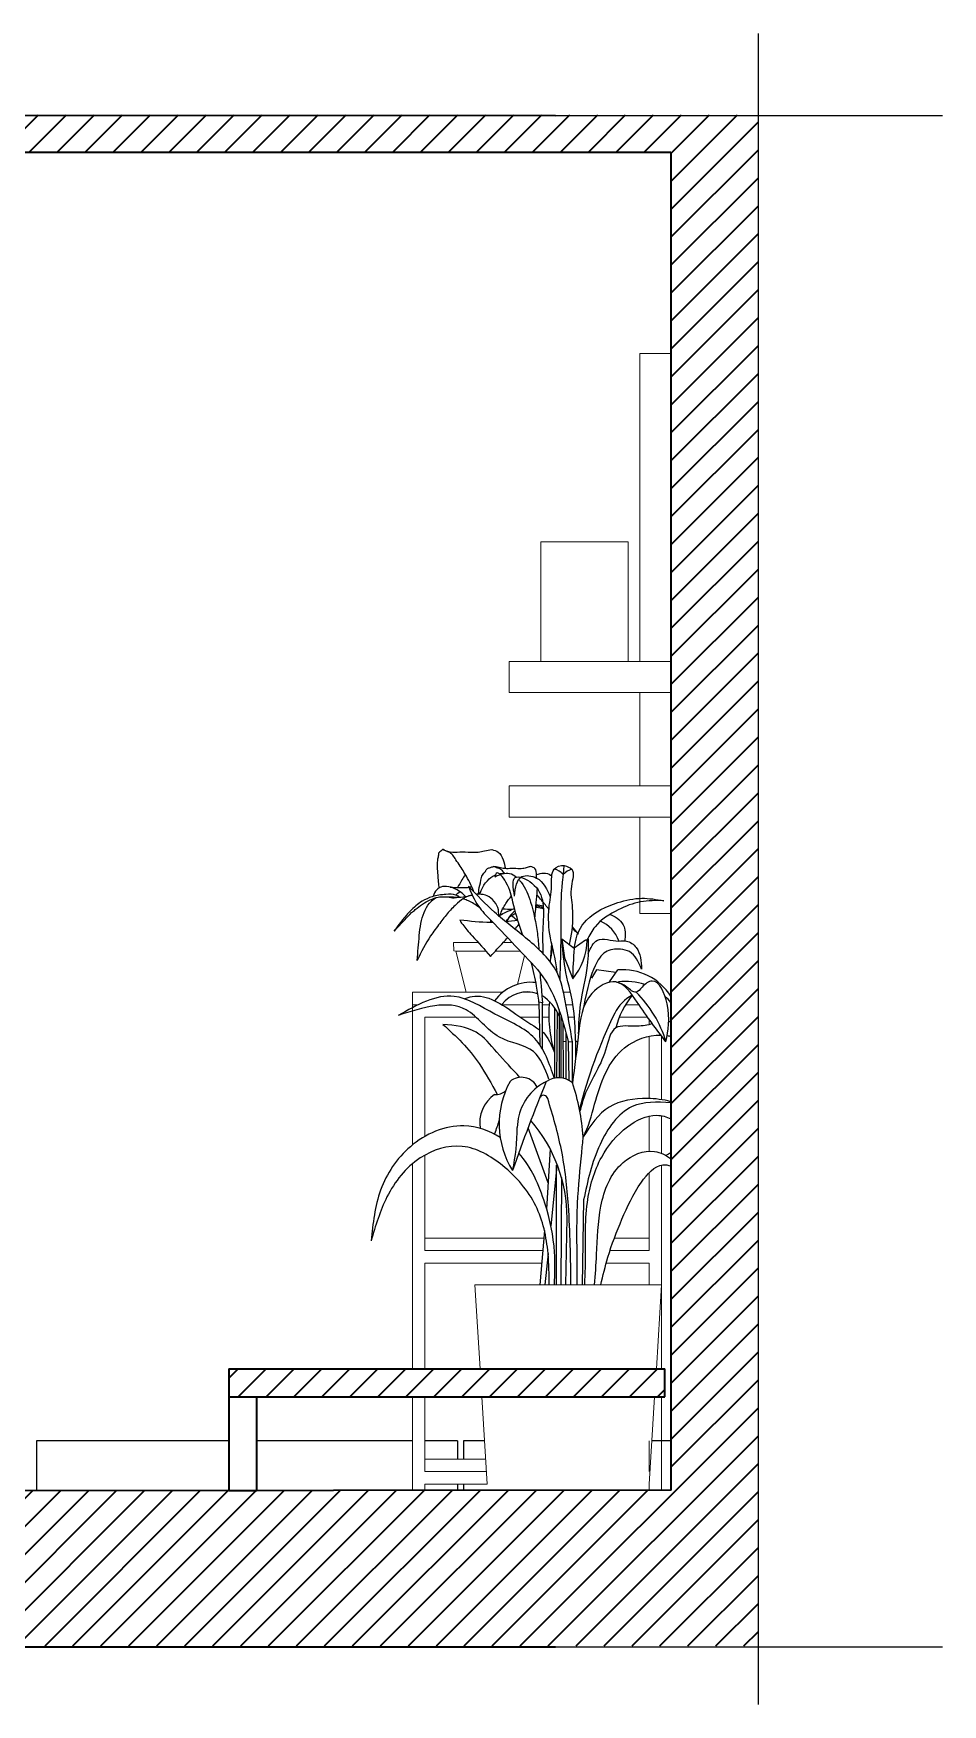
# Model space of a CAD drawing. Header units: millimetres. Extents: x 743 to 1845, y 1149 to 2111.
# Drawn here: x 965.7 to 1111.8, y 1842.7 to 2111.1 of the extents above; entities that cross this region are included whole.
import ezdxf

# ---------------------------------------------------------------- set-up
doc = ezdxf.new("R2010")
doc.units = ezdxf.units.MM
for name, color, linetype, lineweight in [('arredo', 8, 'Continuous', 18), ('MURI', 7, 'Continuous', 35), ('scale', 180, 'Continuous', 35)]:
    doc.layers.add(name, color=color, linetype=linetype, lineweight=lineweight)
for name, color, linetype in [('linee tratteggio', 6, 'Continuous'), ('pavimento', 51, 'Continuous'), ('PIANTE', 94, 'Continuous')]:
    doc.layers.add(name, color=color, linetype=linetype)

msp = doc.modelspace()

# ---------------------------------------------------------------- hatches: boundary and pattern name
at = {"layer": 'MURI'}
h = msp.add_hatch(dxfattribs=at)
h.set_pattern_fill('ANSI31', color=256)
h.paths.add_polyline_path([(1082.12, 2098.07), (1068.12, 2098.07), (768.12, 2098.07), (768.12, 1852.14), (1082.12, 1852.14)])
h.paths.add_polyline_path([(782.12, 2092.08), (968.34, 2092.08), (1068.12, 2092.08), (1068.12, 1877.14), (948.42, 1877.06), (782.12, 1877.12)], flags=16)
h.paths.add_polyline_path([(824.02, 2019.07), (885.02, 2019.07), (885.02, 1952.07), (920.02, 1952.07), (920.02, 1885.06), (938.5, 1885.06), (938.5, 2076.97), (956.67, 2076.97), (956.67, 1962.02), (938.5, 1962.02), (938.5, 1885.06), (920.02, 1885.06), (920.02, 1881.75), (916.85, 1881.75), (916.85, 1881.11), (916.55, 1881.11), (916.55, 1881.75), (888.35, 1881.75), (888.35, 1881.11), (888.05, 1881.11), (888.05, 1881.75), (885.02, 1881.75), (885.02, 1884.75), (885.02, 1945.07), (870.09, 1945.07), (867.8, 1936.16, 0.092092), (867.28, 1930.14), (879.9, 1930.14), (879.9, 1880.56), (867.07, 1880.56, -0.206257), (867.7, 1879.11, -1), (863.7, 1879.11, -0.206257), (864.32, 1880.56), (855.11, 1880.56), (855.11, 1885.06), (850.45, 1885.06), (850.45, 1884.53), (848.98, 1884.53), (848.98, 1881.75), (848.51, 1881.75), (848.51, 1881.11), (848.21, 1881.11), (848.21, 1881.75), (847.72, 1881.75), (847.72, 1884.53), (846.45, 1884.53), (846.45, 1888.07, 0.11959), (833.73, 1885.52, 0.29308), (832.13, 1881.75), (831.54, 1881.75), (831.54, 1881.1, -0.385447), (833.34, 1879.11, -1), (829.34, 1879.11, -0.399359), (831.24, 1881.11), (831.24, 1881.75), (830.65, 1881.75, -0.178788), (831.22, 1885.06), (824.02, 1885.06), (824.02, 1948.07)], flags=0)
edge = h.paths.add_edge_path(flags=0)
edge.add_ellipse((851.12, 1887.28), major_axis=(0, 0.408), ratio=0.372094, start_angle=310.5764, end_angle=409.2284, ccw=False)
edge.add_ellipse((851.12, 1887.28), major_axis=(0, 0.408), ratio=0.372094, start_angle=489.6077, end_angle=590.5876, ccw=False)
edge.add_line((850.92, 1886.63), (851.32, 1886.63))
edge.add_ellipse((851.12, 1887.28), major_axis=(0, 0.408), ratio=0.372094, start_angle=489.6077, end_angle=590.5876, ccw=False)
edge = h.paths.add_edge_path(flags=0)
edge.add_line((833.02, 1948.07), (833.02, 2016.07))
edge.add_line((833.02, 2016.07), (882.02, 2016.07))
edge.add_line((882.02, 2016.07), (882.02, 1984.07))
edge.add_line((882.02, 1984.07), (833.02, 1984.07))
edge.add_line((833.02, 1984.07), (833.02, 1950.07))
edge.add_line((833.02, 1950.07), (833.02, 1948.07))
edge.add_line((833.02, 1948.07), (834.58, 1948.07))
edge.add_line((834.58, 1948.07), (834.58, 1973.1))
edge.add_line((834.58, 1973.1), (840.35, 1973.1))
edge.add_line((840.35, 1973.1), (840.35, 1948.07))
edge.add_line((840.35, 1948.07), (840.96, 1948.07))
edge.add_line((840.96, 1948.07), (840.96, 1973.06))
edge.add_line((840.96, 1973.06), (843.39, 1973.06))
edge.add_line((843.39, 1973.06), (844.46, 1973.06))
edge.add_line((844.46, 1973.06), (844.46, 1948.07))
edge.add_line((844.46, 1948.07), (844.97, 1948.07))
edge.add_line((844.97, 1948.07), (844.97, 1969.01))
edge.add_line((844.97, 1969.01), (847.81, 1969.01))
edge.add_line((847.81, 1969.01), (847.81, 1948.07))
edge.add_line((847.81, 1948.07), (848.77, 1948.07))
edge.add_line((848.77, 1948.07), (848.77, 1973.08))
edge.add_line((848.77, 1973.08), (853.81, 1973.08))
edge.add_line((853.81, 1973.08), (853.81, 1948.07))
edge.add_line((853.81, 1948.07), (857.53, 1948.07))
edge.add_line((857.53, 1948.07), (857.53, 1951.24))
edge.add_line((857.53, 1951.24), (861.24, 1951.24))
edge.add_line((861.24, 1951.24), (861.24, 1952.63))
edge.add_line((861.24, 1952.63), (860.49, 1952.63))
edge.add_line((860.49, 1952.63), (860.49, 1954.03))
edge.add_line((860.49, 1954.03), (859.75, 1954.03))
edge.add_line((859.75, 1954.03), (859.75, 1955.42))
edge.add_line((859.75, 1955.42), (861.7, 1955.42))
edge.add_line((861.7, 1955.42), (861.7, 1956.82))
edge.add_line((861.7, 1956.82), (867.69, 1956.82))
edge.add_line((867.69, 1956.82), (866.26, 1951.7))
edge.add_line((866.26, 1951.7), (866.26, 1951.24))
edge.add_line((866.26, 1951.24), (866.13, 1951.24))
edge.add_line((866.13, 1951.24), (862.74, 1939.19))
edge.add_arc((879.22, 1934.76), 17.06, 164.9387, 221.6202)
edge.add_spline(control_points=[(866.47, 1923.42), (867.66, 1923.42), (869.49, 1923.09), (870.18, 1922.21)], knot_values=[0.131705, 0.131705, 0.131705, 0.131705, 35.734275, 35.734275, 35.734275, 35.734275], degree=3, periodic=0)
edge.add_line((870.18, 1922.21), (870.32, 1922.21))
edge.add_spline(control_points=[(870.18, 1922.21), (870.35, 1921.98), (870.45, 1921.72), (870.45, 1921.42)], knot_values=[35.734275, 35.734275, 35.734275, 35.734275, 44.72136, 44.72136, 44.72136, 44.72136], degree=3, periodic=0)
edge.add_line((870.45, 1921.42), (870.45, 1917.92))
edge.add_line((870.45, 1917.92), (855.11, 1917.92))
edge.add_line((855.11, 1917.92), (855.11, 1899.15))
edge.add_line((855.11, 1899.15), (867.51, 1899.15))
edge.add_line((867.51, 1899.15), (867.51, 1896.14))
edge.add_ellipse((867.51, 1894.13), major_axis=(0, 2.01), ratio=0.507678, start_angle=180, end_angle=360, ccw=False)
edge.add_line((867.51, 1892.12), (867.51, 1889.52))
edge.add_ellipse((867.51, 1888.44), major_axis=(0, 1.08), ratio=0.507678, start_angle=180, end_angle=360, ccw=False)
edge.add_line((867.51, 1887.36), (867.51, 1884.69))
edge.add_ellipse((867.51, 1883.16), major_axis=(-3.01, 0), ratio=0.507678, start_angle=450, end_angle=630, ccw=False)
edge.add_ellipse((867.51, 1883.16), major_axis=(-3.01, 0), ratio=0.507678, start_angle=427.4683, end_angle=450, ccw=False)
edge.add_line((866.36, 1881.75), (864.78, 1881.75))
edge.add_arc((861.04, 1882.38), 3.8, 350.4154, 361.1804)
edge.add_ellipse((867.51, 1883.16), major_axis=(-3.01, 0), ratio=0.507678, start_angle=342.9096, end_angle=387.375, ccw=False)
edge.add_arc((861.04, 1882.38), 3.8, 18.9235, 55.7547)
edge.add_arc((851.56, 1860.59), 27.51, 65.0239, 84.4402)
edge.add_line((854.22, 1887.96), (854.22, 1886.63))
edge.add_line((854.22, 1886.63), (852.32, 1886.63))
edge.add_line((852.32, 1886.63), (852.32, 1888.08))
edge.add_arc((851.56, 1860.59), 27.51, 65.0239, 88.4047, ccw=False)
edge.add_arc((861.04, 1882.38), 3.8, -9.5846, 55.7547, ccw=False)
edge.add_line((864.78, 1881.75), (865.21, 1881.75))
edge.add_line((865.21, 1881.75), (865.74, 1881.75))
edge.add_line((865.74, 1881.75), (866.35, 1881.75))
edge.add_arc((861.31, 1882.45), 5.09, 352.1065, 423.2188)
edge.add_arc((850.58, 1855.15), 34.4, 67.7484, 90.2127)
edge.add_line((850.45, 1889.55), (850.45, 1908.53))
edge.add_line((850.45, 1908.53), (847.45, 1908.53))
edge.add_line((847.45, 1908.53), (847.45, 1915.26))
edge.add_arc((848.74, 1919.52), 4.45, 200.9929, 253.1305, ccw=False)
edge.add_line((844.59, 1917.92), (826.45, 1917.92))
edge.add_line((826.45, 1917.92), (826.45, 1921.42))
edge.add_spline(control_points=[(826.45, 1921.42), (826.45, 1922.91), (828.96, 1923.42), (830.45, 1923.42)], knot_values=[0, 0, 0, 0, 44.72136, 44.72136, 44.72136, 44.72136], degree=3, periodic=0)
edge.add_line((830.45, 1923.42), (855.11, 1923.42))
edge.add_line((855.11, 1923.42), (855.11, 1930.14))
edge.add_line((855.11, 1930.14), (862.8, 1930.14))
edge.add_arc((879.22, 1934.76), 17.06, 164.9387, 195.702, ccw=False)
edge.add_line((862.74, 1939.19), (865.24, 1948.07))
edge.add_line((865.24, 1948.07), (857.53, 1948.07))
edge.add_line((857.53, 1948.07), (833.02, 1948.07))
h.paths.add_polyline_path([(836.74, 1971.16), (837.82, 1971.16), (837.82, 1970.08), (836.74, 1970.08)], flags=0)
h.paths.add_polyline_path([(836.74, 1968.11), (837.82, 1968.11), (837.82, 1967.03), (836.74, 1967.03)], flags=0)
h.paths.add_polyline_path([(836.74, 1963.88), (837.82, 1963.88), (837.82, 1962.8), (836.74, 1962.8)], flags=0)
h.paths.add_polyline_path([(824.08, 1953.83), (825.98, 1953.83), (828.17, 1953.83), (828.17, 1949.52), (826.27, 1949.52), (824.08, 1949.52)], flags=0)
edge = h.paths.add_edge_path(flags=0)
edge.add_ellipse((825.07, 1953.15), major_axis=(0, 0.408), ratio=0.372094, start_angle=310.5764, end_angle=409.2284, ccw=False)
edge.add_ellipse((825.07, 1953.15), major_axis=(0, 0.408), ratio=0.372094, start_angle=489.6077, end_angle=590.5876, ccw=False)
edge.add_ellipse((825.07, 1951.68), major_axis=(0, 0.408), ratio=0.372094, start_angle=310.5764, end_angle=409.2284, ccw=False)
edge.add_ellipse((825.07, 1951.68), major_axis=(0, 0.408), ratio=0.372094, start_angle=489.6077, end_angle=590.5876, ccw=False)
edge.add_ellipse((825.07, 1950.18), major_axis=(0, 0.408), ratio=0.372094, start_angle=310.5764, end_angle=409.2284, ccw=False)
edge.add_ellipse((825.07, 1950.18), major_axis=(0, 0.408), ratio=0.372094, start_angle=489.6077, end_angle=590.5876, ccw=False)
edge.add_ellipse((825.07, 1950.18), major_axis=(0, 0.408), ratio=0.372094, start_angle=310.5764, end_angle=409.2284, ccw=False)
edge.add_ellipse((825.07, 1951.68), major_axis=(0, 0.408), ratio=0.372094, start_angle=489.6077, end_angle=590.5876, ccw=False)
edge.add_ellipse((825.07, 1951.68), major_axis=(0, 0.408), ratio=0.372094, start_angle=310.5764, end_angle=409.2284, ccw=False)
edge.add_ellipse((825.07, 1953.15), major_axis=(0, 0.408), ratio=0.372094, start_angle=489.6077, end_angle=590.5876, ccw=False)
h.paths.add_polyline_path([(824.95, 1953.42, -0.991677), (825.18, 1952.89, -1.008393)], flags=0)
h.paths.add_polyline_path([(836.74, 1959.49), (837.82, 1959.49), (837.82, 1958.41), (836.74, 1958.41)], flags=0)
h.paths.add_polyline_path([(849.88, 1968.92), (852.71, 1968.92), (852.71, 1951.06), (849.88, 1951.06)], flags=0)
edge = h.paths.add_edge_path(flags=0)
edge.add_ellipse((827.26, 1953.15), major_axis=(0, 0.408), ratio=0.372094, start_angle=310.5764, end_angle=409.2284, ccw=False)
edge.add_ellipse((827.26, 1953.15), major_axis=(0, 0.408), ratio=0.372094, start_angle=489.6077, end_angle=590.5876, ccw=False)
edge.add_ellipse((827.26, 1951.68), major_axis=(0, 0.408), ratio=0.372094, start_angle=310.5764, end_angle=409.2284, ccw=False)
edge.add_ellipse((827.26, 1951.68), major_axis=(0, 0.408), ratio=0.372094, start_angle=489.6077, end_angle=590.5876, ccw=False)
edge.add_ellipse((827.26, 1950.18), major_axis=(0, 0.408), ratio=0.372094, start_angle=310.5764, end_angle=409.2284, ccw=False)
edge.add_ellipse((827.26, 1950.18), major_axis=(0, 0.408), ratio=0.372094, start_angle=489.6077, end_angle=590.5876, ccw=False)
edge.add_ellipse((827.26, 1950.18), major_axis=(0, 0.408), ratio=0.372094, start_angle=310.5764, end_angle=409.2284, ccw=False)
edge.add_ellipse((827.26, 1951.68), major_axis=(0, 0.408), ratio=0.372094, start_angle=489.6077, end_angle=590.5876, ccw=False)
edge.add_ellipse((827.26, 1951.68), major_axis=(0, 0.408), ratio=0.372094, start_angle=310.5764, end_angle=409.2284, ccw=False)
edge.add_ellipse((827.26, 1953.15), major_axis=(0, 0.408), ratio=0.372094, start_angle=489.6077, end_angle=590.5876, ccw=False)
h.paths.add_polyline_path([(827.14, 1953.42, -0.991677), (827.37, 1952.89, -1.008393)], flags=0)
h.paths.add_polyline_path([(824.95, 1951.95, -0.991677), (825.18, 1951.43, -1.008393)], flags=0)
h.paths.add_polyline_path([(827.14, 1951.95, -0.991677), (827.37, 1951.43, -1.008393)], flags=0)
h.paths.add_polyline_path([(824.95, 1950.44, -0.991677), (825.18, 1949.92, -1.008393)], flags=0)
h.paths.add_polyline_path([(827.14, 1950.44, -0.991677), (827.37, 1949.92, -1.008393)], flags=0)
h.paths.add_polyline_path([(861.06, 1954.9), (861.76, 1954.9), (861.76, 1954.03), (862.25, 1954.03), (862.25, 1954.9), (862.95, 1954.9), (862.95, 1954.03), (863.58, 1954.03), (863.58, 1954.9), (864.28, 1954.9), (864.28, 1954.03), (864.77, 1954.03), (864.77, 1954.9), (865.46, 1954.9), (865.46, 1954.03), (861.06, 1954.03)], flags=0)
h.paths.add_polyline_path([(863.02, 1955.42), (863.02, 1956.3), (863.72, 1956.3), (863.72, 1955.42), (864.21, 1955.42), (864.21, 1956.3), (864.9, 1956.3), (864.9, 1955.42), (865.53, 1955.42), (865.53, 1956.3), (866.23, 1956.3), (866.23, 1955.42), (866.72, 1955.42), (866.72, 1956.3), (867.42, 1956.3), (867.42, 1955.42)], flags=0)
h.paths.add_polyline_path([(861.81, 1953.51), (862.51, 1953.51), (862.51, 1952.63), (863, 1952.63), (863, 1953.51), (863.69, 1953.51), (863.69, 1952.63), (864.32, 1952.63), (864.32, 1953.51), (865.02, 1953.51), (865.02, 1952.63), (865.51, 1952.63), (865.51, 1953.51), (866.21, 1953.51), (866.21, 1952.63), (861.81, 1952.63)], flags=0)
h.paths.add_polyline_path([(862.55, 1952.11), (863.25, 1952.11), (863.25, 1951.69), (862.55, 1951.69)], flags=0)
h.paths.add_polyline_path([(863.74, 1952.11), (864.44, 1952.11), (864.44, 1951.69), (863.74, 1951.69)], flags=0)
h.paths.add_polyline_path([(865.07, 1952.11), (865.77, 1952.11), (865.77, 1951.24), (865.07, 1951.24)], flags=0)
h.paths.add_polyline_path([(873.65, 1950.41), (875.08, 1950.41), (875.08, 1949.55), (873.65, 1949.55)], flags=0)
h.paths.add_polyline_path([(888.02, 1949.07), (917.02, 1949.07), (916.85, 1884.75), (888.02, 1884.75)], flags=0)
h.paths.add_polyline_path([(877.21, 1926.54), (878.66, 1926.54), (878.66, 1926.29), (877.21, 1926.29)], flags=0)
h.paths.add_polyline_path([(877.21, 1921.58), (878.66, 1921.58), (878.66, 1921.33), (877.21, 1921.33)], flags=0)
h.paths.add_polyline_path([(861.31, 1903.8), (873.7, 1903.8), (873.7, 1900.7), (861.31, 1900.7)], flags=0)
h.paths.add_polyline_path([(861.93, 1902.87), (873.08, 1902.87), (873.08, 1902.25), (861.93, 1902.25)], flags=0)
edge = h.paths.add_edge_path(flags=0)
edge.add_ellipse((853.31, 1890.26), major_axis=(0, 0.408), ratio=0.372094, start_angle=489.6077, end_angle=590.5876, ccw=False)
edge.add_ellipse((853.31, 1890.26), major_axis=(0, 0.408), ratio=0.372094, start_angle=310.5764, end_angle=409.2284, ccw=False)
edge.add_line((853.53, 1890.93), (853.09, 1890.93))
edge.add_ellipse((853.31, 1890.26), major_axis=(0, 0.408), ratio=0.372094, start_angle=310.5764, end_angle=409.2284, ccw=False)
edge = h.paths.add_edge_path(flags=0)
edge.add_ellipse((851.12, 1890.26), major_axis=(0, 0.408), ratio=0.372094, start_angle=489.6077, end_angle=590.5876, ccw=False)
edge.add_ellipse((851.12, 1890.26), major_axis=(0, 0.408), ratio=0.372094, start_angle=310.5764, end_angle=409.2284, ccw=False)
edge.add_line((851.34, 1890.93), (850.9, 1890.93))
edge.add_ellipse((851.12, 1890.26), major_axis=(0, 0.408), ratio=0.372094, start_angle=310.5764, end_angle=409.2284, ccw=False)
h.paths.add_polyline_path([(871.64, 1901.63), (873.08, 1901.63), (873.08, 1901.38), (871.64, 1901.38)], flags=0)
h.paths.add_polyline_path([(851, 1890.52, -0.991677), (851.24, 1890, -1.008393)], flags=0)
h.paths.add_polyline_path([(853.19, 1890.52, -0.991677), (853.43, 1890, -1.008393)], flags=0)
h.paths.add_polyline_path([(832.84, 1879.11, -1), (829.84, 1879.11, -1)], flags=0)
h.paths.add_polyline_path([(851, 1887.55, -0.991677), (851.24, 1887.02, -1.008393)], flags=0)
edge = h.paths.add_edge_path(flags=0)
edge.add_ellipse((853.31, 1887.28), major_axis=(0, 0.408), ratio=0.372094, start_angle=310.5764, end_angle=409.2284, ccw=False)
edge.add_ellipse((853.31, 1887.28), major_axis=(0, 0.408), ratio=0.372094, start_angle=489.6077, end_angle=590.5876, ccw=False)
h.paths.add_polyline_path([(853.19, 1887.55, -0.991677), (853.43, 1887.02, -1.008393)], flags=0)
h.paths.add_polyline_path([(867.2, 1879.11, -1), (864.2, 1879.11, -1)], flags=0)
h.paths.add_polyline_path([(997.12, 1892.13), (997.12, 1896.63), (1067.12, 1896.63), (1067.12, 1892.13), (1001.62, 1892.13), (1001.62, 1877.13), (997.12, 1877.13)], flags=0)
h = msp.add_hatch(dxfattribs=at)
h.set_pattern_fill('ANSI31', color=256)
h.paths.add_polyline_path([(1067.12, 1896.63), (1065.78, 1896.63), (997.12, 1896.63), (997.12, 1892.13), (1065.5, 1892.13), (1067.12, 1892.13)])

# ---------------------------------------------------------------- linework, layer by layer
at = {"layer": 'arredo'}
for p, q in [((1063.12, 2059.76), (1063.12, 2010.27)), ((1068.12, 2059.76), (1063.12, 2059.76)), ((1068.12, 1969.76), (1068.12, 2059.76)), ((1061.24, 2029.47), (1047.24, 2029.47)), ((1047.24, 2029.47), (1047.24, 2010.27)), ((1061.24, 2010.27), (1061.24, 2029.47)), ((1068.12, 2010.27), (1042.12, 2010.27)), ((1042.12, 2010.27), (1042.12, 2005.27)), ((1068.12, 2005.27), (1068.12, 2010.27)), ((1042.12, 2005.27), (1068.12, 2005.27)), ((1063.12, 2005.27), (1063.12, 1990.27)), ((1068.12, 1990.27), (1042.12, 1990.27)), ((1042.12, 1990.27), (1042.12, 1985.27)), ((1068.12, 1985.27), (1068.12, 1990.27)), ((1042.12, 1985.27), (1068.12, 1985.27)), ((1063.12, 1985.27), (1063.12, 1969.76)), ((1063.12, 1969.76), (1068.12, 1969.76)), ((1037.18, 1965.1), (1033.2, 1965.1)), ((1033.2, 1965.1), (1033.27, 1963.8)), ((1042.63, 1965.1), (1041.17, 1965.1)), ((1033.27, 1963.8), (1033.59, 1963.74)), ((1033.59, 1963.74), (1038.4, 1963.74)), ((1033.59, 1963.74), (1035.21, 1957.14)), ((1039.92, 1963.74), (1043.92, 1963.74)), ((1043.48, 1958.4), (1044.61, 1963.03)), ((1026.62, 1932.62), (1026.62, 1957.14)), ((1041.11, 1957.14), (1026.62, 1957.14)), ((1040.16, 1957.14), (1041.11, 1957.14)), ((1045.69, 1957.14), (1044.39, 1957.14)), ((1051.98, 1957.14), (1050.86, 1957.14)), ((1062.56, 1957.14), (1062.3, 1957.14)), ((1026.62, 1955.14), (1027.57, 1955.14)), ((1040.96, 1955.14), (1046.94, 1955.14)), ((1047.51, 1955.14), (1048.56, 1955.14)), ((1051.26, 1955.14), (1052.38, 1955.14)), ((1054.18, 1955.14), (1054.28, 1955.14)), ((1060.85, 1955.14), (1062.98, 1955.14)), ((1028.62, 1953.14), (1036.78, 1953.14)), ((1028.62, 1953.14), (1028.62, 1933.98)), ((1043.96, 1953.14), (1046.97, 1953.14)), ((1047.51, 1953.14), (1048.5, 1953.14)), ((1050.51, 1953.14), (1050.54, 1953.14)), ((1051.63, 1953.14), (1052.62, 1953.14)), ((1059.84, 1953.14), (1064.39, 1953.14)), ((1064.62, 1952.81), (1064.62, 1951.93)), ((1064.62, 1950.08), (1064.62, 1940.06)), ((1066.62, 1950.1), (1066.62, 1939.88)), ((1064.62, 1937.26), (1064.62, 1931.6)), ((1066.62, 1937.29), (1066.62, 1931.26)), ((1028.62, 1930.99), (1028.62, 1915.64)), ((1026.62, 1896.63), (1026.62, 1929.62)), ((1064.62, 1928.14), (1064.62, 1915.64)), ((1066.62, 1929.37), (1066.62, 1896.63)), ((1047.7, 1917.64), (1028.62, 1917.64)), ((1064.62, 1917.64), (1059.04, 1917.64)), ((1047.53, 1915.64), (1028.62, 1915.64)), ((1064.62, 1915.64), (1058.33, 1915.64)), ((1028.62, 1913.64), (1028.62, 1896.63)), ((1047.36, 1913.64), (1028.62, 1913.64)), ((1064.62, 1913.64), (1057.73, 1913.64)), ((1064.62, 1913.64), (1064.62, 1910.14)), ((1066.62, 1910.14), (1036.62, 1910.14)), ((1036.62, 1910.14), (1037.47, 1896.63)), ((1065.78, 1896.63), (1066.62, 1910.14)), ((1026.62, 1877.14), (1026.62, 1892.13)), ((1028.62, 1892.13), (1028.62, 1882.14)), ((1037.75, 1892.13), (1038.62, 1878.14)), ((1064.62, 1878.14), (1065.5, 1892.13)), ((1066.62, 1892.13), (1066.62, 1877.14)), ((1064.62, 1885.06), (1064.62, 1882.14)), ((1028.62, 1880.14), (1028.62, 1882.14)), ((1028.62, 1882.14), (1038.37, 1882.14)), ((1064.62, 1882.14), (1064.62, 1880.14)), ((1038.5, 1880.14), (1028.62, 1880.14)), ((1028.62, 1877.14), (1026.62, 1877.14)), ((1038.62, 1878.14), (1028.62, 1878.14)), ((1028.62, 1878.14), (1028.62, 1877.14)), ((1064.62, 1877.14), (1064.62, 1878.14)), ((1066.62, 1877.14), (1064.62, 1877.14))]:
    msp.add_line(p, q, dxfattribs=at)
at = {"layer": 'linee tratteggio'}
for p, q in [((1082.12, 2111.15), (1082.12, 1842.72)), ((1111.76, 2097.93), (1049.61, 2097.93)), ((1111.76, 1851.94), (1049.61, 1851.94))]:
    msp.add_line(p, q, dxfattribs=at)
at = {"layer": 'MURI'}
for p, q in [((1049.61, 2097.93), (805.02, 2098.07)), ((782.12, 2092.08), (968.34, 2092.08)), ((968.34, 2092.08), (1068.12, 2092.08)), ((1068.12, 2092.08), (1068.12, 1877.14)), ((1068.12, 1877.14), (782.12, 1876.95)), ((1049.61, 1851.94), (805.02, 1851.94))]:
    msp.add_line(p, q, dxfattribs=at)
at = {"layer": 'pavimento'}
for p, q in [((997.12, 1885.06), (966.22, 1885.06)), ((966.22, 1885.06), (966.22, 1877.06)), ((1026.62, 1885.06), (1001.62, 1885.06)), ((1033.82, 1885.06), (1028.62, 1885.06)), ((1033.82, 1885.06), (1033.82, 1882.14)), ((1034.82, 1885.06), (1034.82, 1882.14)), ((1038.19, 1885.06), (1034.82, 1885.06)), ((1068.12, 1885.06), (1065.06, 1885.06)), ((1068.12, 1877.06), (1068.12, 1885.06)), ((1033.82, 1878.14), (1033.82, 1877.06)), ((1034.82, 1878.14), (1034.82, 1877.06))]:
    msp.add_line(p, q, dxfattribs=at)
at = {"layer": 'PIANTE'}
for p, q in [((1048.94, 1965.02), (1048.73, 1962.04)), ((1050.62, 1965.73), (1051.02, 1962.67)), ((1050.62, 1965.73), (1052.6, 1964.19)), ((1054.42, 1965.48), (1052.6, 1964.19)), ((1054.42, 1965.48), (1054.91, 1965.73)), ((1051.02, 1962.67), (1052.35, 1959.31)), ((1056.17, 1960.71), (1055.34, 1959.4)), ((1059.26, 1960.3), (1056.17, 1960.71)), ((1058.25, 1958.82), (1059.58, 1960.71)), ((1047.51, 1955.46), (1046.93, 1955.53)), ((1046.93, 1955.53), (1047.05, 1948.71)), ((1047.51, 1947.97), (1047.51, 1955.46)), ((1049.42, 1954.54), (1049.42, 1943.3)), ((1050.16, 1954.3), (1050.16, 1943.4)), ((1049.84, 1953.82), (1049.73, 1943.36)), ((1050.51, 1943.37), (1050.51, 1953.25)), ((1050.76, 1952.42), (1050.83, 1943.31)), ((1051.29, 1949.17), (1050.78, 1949.24)), ((1051.29, 1943.18), (1051.29, 1950.71)), ((1051.63, 1949.24), (1052.3, 1949.17)), ((1051.63, 1949.24), (1051.73, 1942.98)), ((1052.3, 1942.6), (1052.3, 1949.17)), ((1052.81, 1949.38), (1052.81, 1946.61)), ((1052.99, 1949.24), (1052.83, 1949.17)), ((1052.99, 1949.24), (1053.13, 1949.19)), ((1048.43, 1926.5), (1045.18, 1935.36)), ((1048.17, 1922.29), (1048.78, 1932)), ((1049.81, 1929.21), (1048.84, 1919.6)), ((1049.77, 1910.14), (1049.77, 1929.35)), ((1050.55, 1927.37), (1050.46, 1910.14)), ((1054.1, 1923.78), (1053.86, 1910.14)), ((1051.22, 1910.14), (1051.45, 1920.85)), ((1047.8, 1918.87), (1047.07, 1910.14)), ((1048.39, 1915.19), (1047.88, 1910.14))]:
    msp.add_line(p, q, dxfattribs=at)
for centre, major_axis, start_param, end_param in [((1048.87, 1974.39), (1.81, 1.81), 6.203441, 6.871665), ((1052.78, 1974.39), (-1.81, 1.81), -0.5562, 0.079744), ((1035.33, 1971.16), (-1.65, 1.65), -0.326084, 0.051052), ((1033.13, 1974.61), (1.63, 1.63), 3.543107, 4.000881), ((1031.54, 1996.07), (-16.84, 16.84), 2.430084, 2.5541), ((1043.98, 2003.23), (-23.19, 23.19), 2.268467, 2.316012), ((1054.66, 1963.63), (3.8, 3.8), 5.827291, 6.659456), ((1045.1, 1965.51), (-6.75, 6.75), 3.219003, 3.926415), ((1107.09, 1958.92), (38.71, 38.71), 2.259666, 2.349042), ((1060.38, 1951.58), (6.48, 6.48), 6.062003, 7.155208), ((1045.65, 1951.45), (-5.15, 5.15), -0.893841, 0.149309), ((1045.04, 1952.03), (-3.64, 3.64), -1.122909, 0.135767), ((1060.88, 1949.42), (-6.69, 6.69), -1.113102, -0.660054), ((1049.89, 1944.1), (12.84, 12.84), 5.780863, 6.298446), ((1043.58, 1950.64), (5.01, 5.01), 5.878581, 6.499046), ((1068.86, 1953.54), (14.4, 14.4), 2.253447, 2.658306), ((1064.78, 1951.03), (4.46, 4.46), 1.255291, 1.905952), ((1072.85, 1947.82), (-9.94, 9.94), 0.104974, 0.527328), ((1060.88, 1949.42), (6.69, 6.69), 6.195816, 6.33973), ((1128.95, 1919.46), (55.03, 55.03), 1.89947, 2.11384), ((1060.88, 1949.42), (6.69, 6.69), 5.974085, 5.980712), ((1060.38, 1951.58), (6.48, 6.48), 5.737421, 5.745028), ((1044.1, 1940.63), (-2.01, 2.01), 4.386146, 6.193449), ((1050.07, 1939.85), (-2.51, 2.51), -1.467778, -0.201839), ((1054.75, 1936), (-10.05, 10.05), 0.285566, 1.343092), ((1039.91, 1943.28), (1.83, 1.83), 3.891129, 4.620321), ((1303.92, 1837.97), (195.49, 195.49), 1.967249, 2.02267), ((1051.81, 1935.29), (-5.92, 5.92), -0.121006, 0.768147), ((1051.81, 1935.29), (-5.92, 5.92), -0.327975, -0.121006), ((1020.06, 1931.67), (24.07, 24.07), 5.563706, 5.824618), ((1042.85, 1936.18), (3.85, 3.85), 1.377404, 2.527825), ((1047.67, 1939.89), (-0.489, 0.489), 4.194003, 6.428598), ((1008.54, 1946.17), (-23.64, 23.64), 3.569014, 3.634845), ((1008.59, 1935.61), (24.64, 24.64), 5.291657, 5.492784), ((1027.24, 1920.81), (-17.12, 17.12), 3.928695, 4.634124)]:
    msp.add_ellipse(centre, major_axis=major_axis, ratio=1, start_param=start_param, end_param=end_param, dxfattribs=at)
for points, knots in [([(1036.47, 1973.26), (1036.42, 1973.4), (1036.02, 1974.51), (1035.01, 1976.26), (1033.75, 1978.18), (1032.81, 1979.6), (1031.95, 1979.79), (1031.48, 1980.18), (1031.18, 1979.78), (1030.75, 1979.58), (1030.79, 1978.95), (1030.47, 1978), (1030.65, 1976.4), (1030.72, 1974.93), (1030.85, 1974.05), (1030.88, 1973.89)], [18.062045, 18.062045, 18.062045, 18.062045, 35.678565, 149.469953, 238.010113, 300.824125, 320.210718, 339.597311, 353.279416, 366.961521, 390.261307, 413.561092, 480.761092, 562.678123, 579.648686, 579.648686, 579.648686, 579.648686]), ([(1031.46, 1980.04), (1031.99, 1979.86), (1032.75, 1979.61), (1034.13, 1979.67), (1035.49, 1979.68), (1036.97, 1979.56), (1038.23, 1979.87), (1038.96, 1979.98), (1039.35, 1980.04)], [0, 0, 0, 0, 61.703809, 88.103809, 152.903809, 212.903809, 251.972978, 295.768868, 295.768868, 295.768868, 295.768868]), ([(1039.35, 1980.04), (1039.72, 1979.95), (1040.59, 1979.74), (1041.23, 1978.41), (1041.44, 1977.47), (1041.55, 1977)], [0, 0, 0, 0, 41.011218, 94.94451, 149.672931, 149.672931, 149.672931, 149.672931]), ([(1035.08, 1976.03), (1034.91, 1975.75), (1034.48, 1975.07), (1034.09, 1974.37), (1033.85, 1973.96)], [0, 0, 0, 0, 36.63441, 89.325206, 89.325206, 89.325206, 89.325206]), ([(1037.22, 1972.86), (1037.23, 1973.1), (1037.29, 1973.87), (1037.57, 1974.87), (1037.76, 1975.97), (1038.32, 1976.46), (1038.57, 1977.08), (1039.14, 1977.12), (1039.66, 1977.44), (1040.17, 1977.13), (1040.79, 1977.01), (1041.11, 1976.57), (1041.36, 1976.3), (1041.43, 1976.23)], [0, 0, 0, 0, 26.508866, 85.34559, 117.989119, 145.353329, 165.99891, 184.972576, 203.946242, 229.002977, 244.18191, 273.892514, 284.899896, 284.899896, 284.899896, 284.899896]), ([(1037.22, 1972.87), (1037.53, 1973.03), (1037.73, 1973.87), (1038.5, 1975.04), (1039.42, 1975.78), (1039.91, 1975.98), (1039.93, 1975.99)], [0, 0, 0, 0, 27.36421, 95.288874, 151.930908, 154.48649, 154.48649, 154.48649, 154.48649]), ([(1045.62, 1977.32), (1045.43, 1977.28), (1044.99, 1977.2), (1044.22, 1976.91), (1043.36, 1977.01), (1042.39, 1977.01), (1041.47, 1976.93), (1040.52, 1977.22), (1039.91, 1977.29), (1039.61, 1977.32)], [0, 0, 0, 0, 22.126907, 49.491117, 90.291117, 116.691117, 157.491117, 191.853887, 225.795013, 225.795013, 225.795013, 225.795013]), ([(1044.35, 1966.23), (1044.31, 1966.34), (1043.71, 1968.17), (1042.71, 1971.22), (1042.31, 1974.06), (1040.23, 1976.86), (1039.89, 1975.9), (1039.82, 1975.69)], [95.780412, 95.780412, 95.780412, 95.780412, 98.739212, 144.427722, 174.093191, 192.080964, 197.179984, 197.179984, 197.179984, 197.179984]), ([(1039.82, 1975.69), (1040.64, 1976.03), (1041.88, 1976.55), (1042.96, 1975.92), (1043.3, 1975.64)], [0, 0, 0, 0, 21.302582, 32.237539, 32.237539, 32.237539, 32.237539]), ([(1043.01, 1972.57), (1042.77, 1974.04), (1042.4, 1976.44), (1046.55, 1974.63), (1047.93, 1971.3), (1047.44, 1967.29), (1047.52, 1964.6), (1047.57, 1963.37)], [0, 0, 0, 0, 23.231014, 47.89678, 79.502475, 117.702999, 149.80669, 149.80669, 149.80669, 149.80669]), ([(1043.01, 1972.57), (1043.15, 1973.92), (1043.41, 1976.23), (1047.38, 1975.63), (1048.23, 1973.65), (1048.74, 1972.44)], [0, 0, 0, 0, 87.53525, 149.028664, 246.783102, 246.783102, 246.783102, 246.783102]), ([(1046.56, 1975.47), (1046.55, 1975.61), (1046.51, 1976.14), (1046.51, 1977.03), (1045.87, 1977.24), (1045.62, 1977.32)], [254.442009, 254.442009, 254.442009, 254.442009, 269.765052, 311.679251, 338.512066, 338.512066, 338.512066, 338.512066]), ([(1046.53, 1976.03), (1046.91, 1976.16), (1047.66, 1976.4), (1048.57, 1976.16), (1048.92, 1975.86), (1048.98, 1975.81)], [0, 0, 0, 0, 44.253813, 86.781922, 95.910692, 95.910692, 95.910692, 95.910692]), ([(1049.84, 1960.28), (1049.83, 1960.49), (1049.7, 1962.39), (1048.57, 1965.73), (1048.32, 1970.33), (1049.1, 1973.78), (1048.78, 1977), (1050.36, 1977.56), (1050.99, 1977.49)], [5.22075, 5.22075, 5.22075, 5.22075, 10.816654, 54.707883, 96.555703, 127.145243, 151.049218, 166.979064, 166.979064, 166.979064, 166.979064]), ([(1050.31, 1959.15), (1050.33, 1959.67), (1050.42, 1961.9), (1050.5, 1965.63), (1050.49, 1970.39), (1050.53, 1972.85), (1050.76, 1975.4), (1050.99, 1977.49)], [6.214513, 6.214513, 6.214513, 6.214513, 19.816155, 64.427364, 105.427852, 135.252003, 147.740449, 147.740449, 147.740449, 147.740449]), ([(1050.99, 1977.49), (1051.46, 1977.34), (1052.9, 1976.89), (1051.77, 1973.73), (1052.49, 1970.34), (1052.3, 1967.06), (1051.84, 1965.13), (1051.75, 1964.77)], [0, 0, 0, 0, 34.684108, 105.494277, 196.765302, 322.37183, 351.918404, 351.918404, 351.918404, 351.918404]), ([(1035.14, 1972.54), (1034.94, 1972.74), (1034.45, 1973.2), (1033.43, 1973.78), (1032.2, 1974.26), (1030.86, 1974.04), (1030.17, 1973.26), (1030, 1972.72), (1029.92, 1972.51)], [0, 0, 0, 0, 2.690725, 6.189296, 10.886872, 14.673, 17.928764, 19.941847, 19.941847, 19.941847, 19.941847]), ([(1032.69, 1974.03), (1032.88, 1974), (1033.29, 1973.94), (1033.96, 1973.96), (1034.61, 1973.97), (1035.19, 1973.94), (1035.51, 1973.99), (1035.66, 1974.02)], [2.544728, 2.544728, 2.544728, 2.544728, 4.355286, 6.355286, 8.755286, 10.355286, 11.763364, 11.763364, 11.763364, 11.763364]), ([(1035.6, 1974.17), (1036.06, 1973.06), (1036.91, 1971), (1040.07, 1967.9), (1043.46, 1964.12), (1049.16, 1958.55), (1050.65, 1952.93), (1051.63, 1949.24)], [0, 0, 0, 0, 92.573214, 172.047738, 341.39342, 493.117512, 783.811165, 783.811165, 783.811165, 783.811165]), ([(1052.3, 1949.17), (1051.94, 1951.35), (1051.32, 1955.08), (1050.02, 1961.28), (1045.18, 1965.7), (1039.93, 1969.65), (1036.97, 1972.74), (1035.6, 1974.17)], [0, 0, 0, 0, 173.611636, 297.319719, 482.826727, 661.823934, 815.832375, 815.832375, 815.832375, 815.832375]), ([(1043.68, 1975.27), (1043.82, 1975.13), (1044.76, 1974.01), (1045.82, 1971.14), (1046.65, 1967.44), (1046.85, 1964.88), (1046.9, 1964.03)], [36.622956, 36.622956, 36.622956, 36.622956, 41.302582, 72.258034, 117.097748, 139.158066, 139.158066, 139.158066, 139.158066]), ([(1046.25, 1969.04), (1046.31, 1969.52), (1046.4, 1970.38), (1046.48, 1971.57), (1046.61, 1972.65), (1046.66, 1973.36), (1046.67, 1973.74)], [14.510219, 14.510219, 14.510219, 14.510219, 67.584614, 110.934354, 147.113906, 189.139609, 189.139609, 189.139609, 189.139609]), ([(1034.11, 1972.47), (1033.94, 1972.57), (1033.29, 1972.93), (1031.75, 1972.88), (1029.91, 1972.6), (1027.89, 1971.73), (1026.22, 1970.22), (1024.79, 1968.55), (1024.01, 1967.43), (1023.69, 1966.97)], [0, 0, 0, 0, 21.466253, 81.657946, 164.518794, 230.069995, 322.103032, 412.302811, 474.239553, 474.239553, 474.239553, 474.239553]), ([(1023.69, 1966.97), (1024.26, 1967.57), (1025.18, 1968.56), (1026.25, 1969.76), (1027.25, 1970.55), (1028.16, 1971.34), (1029.44, 1971.96), (1030.56, 1972.44), (1031.59, 1972.48), (1032.34, 1972.46), (1033.08, 1972.51), (1033.64, 1972.33), (1033.97, 1972.45), (1034.05, 1972.47)], [0, 0, 0, 0, 91.703871, 150.258461, 178.37536, 233.10378, 284.633966, 335.489054, 366.781226, 397.981226, 419.581226, 449.677072, 458.413204, 458.413204, 458.413204, 458.413204]), ([(1036.2, 1972.76), (1035.85, 1972.68), (1034.97, 1972.4), (1033.72, 1971.35), (1032.29, 1969.96), (1030.96, 1968.11), (1029.05, 1965.71), (1028.03, 1963.6), (1027.38, 1962.25)], [239.826566, 239.826566, 239.826566, 239.826566, 280.16148, 341.125732, 419.19032, 501.282951, 593.924194, 760.374187, 760.374187, 760.374187, 760.374187]), ([(1027.38, 1962.25), (1027.48, 1963.59), (1027.63, 1965.57), (1027.9, 1968.17), (1028.42, 1969.92), (1029.16, 1971.44), (1030.01, 1972.05), (1030.39, 1972.32)], [0, 0, 0, 0, 12.440257, 18.493356, 24.125407, 29.409345, 33.700998, 33.700998, 33.700998, 33.700998]), ([(1029.76, 1972.09), (1029.74, 1972.04), (1029.7, 1971.94), (1029.68, 1971.83), (1029.66, 1971.77)], [21.354492, 21.354492, 21.354492, 21.354492, 21.791631, 22.390734, 22.390734, 22.390734, 22.390734]), ([(1037.35, 1970.77), (1036.77, 1971.17), (1036, 1971.73), (1035.08, 1972), (1034.82, 1972.08)], [115.12228, 115.12228, 115.12228, 115.12228, 191.042406, 221.400271, 221.400271, 221.400271, 221.400271]), ([(1040.46, 1969.29), (1040.46, 1969.78), (1040.46, 1970.79), (1039.59, 1972.05), (1038.35, 1972.85), (1037.39, 1972.89), (1036.89, 1972.86), (1036.86, 1972.85)], [0, 0, 0, 0, 53.551813, 110.800743, 161.428799, 212.056854, 215.445454, 215.445454, 215.445454, 215.445454]), ([(1040.46, 1969.29), (1040.54, 1969.36), (1040.89, 1969.65), (1041.7, 1970.08), (1042.48, 1970.38), (1042.94, 1970.57), (1042.99, 1970.59)], [3.643781, 3.643781, 3.643781, 3.643781, 4.647207, 7.87211, 11.995216, 12.500476, 12.500476, 12.500476, 12.500476]), ([(1040.71, 1969.5), (1040.82, 1969.85), (1041.03, 1970.52), (1041.72, 1971.53), (1042.2, 1972.22), (1042.51, 1972.63)], [0, 0, 0, 0, 3.417601, 6.470469, 11.24099, 11.24099, 11.24099, 11.24099]), ([(1046.43, 1970.8), (1046.48, 1970.8), (1046.9, 1970.77), (1047.32, 1970.68), (1047.65, 1970.52)], [16.822362, 16.822362, 16.822362, 16.822362, 17.332145, 20.688304, 20.688304, 20.688304, 20.688304]), ([(1047.64, 1970.7), (1047.26, 1970.83), (1046.86, 1970.94), (1046.45, 1970.99), (1046.44, 1970.99)], [21.961375, 21.961375, 21.961375, 21.961375, 25.701529, 25.769666, 25.769666, 25.769666, 25.769666]), ([(1046.46, 1971.18), (1046.46, 1971.18), (1046.85, 1971.15), (1047.24, 1971.1), (1047.62, 1971)], [23.481225, 23.481225, 23.481225, 23.481225, 23.501076, 27.092896, 27.092896, 27.092896, 27.092896]), ([(1048.52, 1970.44), (1048.15, 1970.93), (1047.54, 1971.7), (1046.9, 1972.45), (1046.66, 1972.73)], [100.797443, 100.797443, 100.797443, 100.797443, 169.450878, 210.321405, 210.321405, 210.321405, 210.321405]), ([(1052.6, 1964.19), (1052.88, 1966.43), (1054.53, 1969.43), (1058.97, 1971.53), (1063.32, 1972.47), (1065.8, 1972.04), (1066.98, 1971.84)], [0, 0, 0, 0, 112.827124, 262.716684, 363.930122, 456.891404, 456.891404, 456.891404, 456.891404]), ([(1066.98, 1971.84), (1065.72, 1971.86), (1063.18, 1971.9), (1059.39, 1970.38), (1056.14, 1968.4), (1055.03, 1966.26), (1054.64, 1965.5)], [0, 0, 0, 0, 97.318446, 195.999752, 316.251488, 382.055515, 382.055515, 382.055515, 382.055515]), ([(1034.24, 1968.78), (1035.88, 1968.59), (1037.64, 1968.38), (1039.4, 1968.4), (1039.52, 1968.4)], [0, 0, 0, 0, 182.967538, 196.399612, 196.399612, 196.399612, 196.399612]), ([(1034.24, 1968.78), (1034.26, 1968.7), (1034.31, 1968.39), (1034.82, 1967.92), (1035.36, 1967.09), (1036.9, 1965.42), (1038.17, 1964), (1039.16, 1962.9)], [0, 0, 0, 0, 9.895454, 33.895454, 73.25838, 120.89702, 285.730026, 285.730026, 285.730026, 285.730026]), ([(1043.1, 1970.2), (1042.84, 1970.01), (1042.28, 1969.52), (1041.9, 1968.88), (1041.69, 1968.52)], [36.544352, 36.544352, 36.544352, 36.544352, 39.491932, 43.378733, 43.378733, 43.378733, 43.378733]), ([(1041.69, 1968.52), (1041.82, 1968.74), (1042.19, 1969.32), (1042.81, 1969.66), (1043.2, 1969.84)], [0, 0, 0, 0, 2.3628, 6.336446, 6.336446, 6.336446, 6.336446]), ([(1043.09, 1967.24), (1043.29, 1967.5), (1043.48, 1967.79), (1043.73, 1968.05), (1043.75, 1968.08)], [217.570117, 217.570117, 217.570117, 217.570117, 253.454371, 256.881295, 256.881295, 256.881295, 256.881295]), ([(1058.3, 1969.64), (1058.37, 1969.62), (1059.35, 1969.26), (1060.96, 1967.95), (1060.79, 1966.17), (1060.71, 1965.37)], [51.768965, 51.768965, 51.768965, 51.768965, 53.823067, 78.173837, 98.198821, 98.198821, 98.198821, 98.198821]), ([(1039.16, 1962.9), (1039.84, 1963.66), (1040.75, 1964.66), (1041.67, 1965.64), (1041.9, 1965.88)], [0, 0, 0, 0, 113.816695, 150.254777, 150.254777, 150.254777, 150.254777]), ([(1052.81, 1949.38), (1052.75, 1951.32), (1052.62, 1955.27), (1051.01, 1960.59), (1050.74, 1964.16), (1050.62, 1965.73)], [0, 0, 0, 0, 151.629153, 307.435186, 430.544893, 430.544893, 430.544893, 430.544893]), ([(1053.29, 1950.44), (1053.34, 1952.03), (1053.46, 1955.73), (1054.91, 1960.73), (1054.91, 1964.29), (1054.91, 1965.73)], [0, 0, 0, 0, 123.885108, 289.121666, 401.400248, 401.400248, 401.400248, 401.400248]), ([(1054.81, 1963.38), (1055.23, 1964.27), (1056.19, 1966.33), (1059.03, 1965.17), (1061.21, 1965.54), (1063.25, 1964.02), (1063.34, 1962.11), (1063.41, 1960.87)], [0, 0, 0, 0, 67.098137, 156.548458, 188.348458, 238.105066, 330.220211, 330.220211, 330.220211, 330.220211]), ([(1063.41, 1960.87), (1062.91, 1962), (1062.19, 1963.61), (1059.72, 1964.2), (1057.3, 1963.88), (1055.47, 1960.69), (1054.77, 1958.21), (1054.07, 1954.62)], [0, 0, 0, 0, 88.72294, 126.717676, 190.850351, 263.69045, 392.836072, 392.836072, 392.836072, 392.836072]), ([(1046.93, 1955.53), (1046.82, 1956.38), (1046.52, 1958.56), (1046.03, 1960.65), (1045.68, 1961.91)], [0, 0, 0, 0, 22.44393, 56.873836, 56.873836, 56.873836, 56.873836]), ([(1047.09, 1960.26), (1047.09, 1960.22), (1047.14, 1959.39), (1047.21, 1958.57), (1047.51, 1955.46)], [171.912566, 171.912566, 171.912566, 171.912566, 173.013757, 193.476406, 193.476406, 193.476406, 193.476406]), ([(1034.9, 1956.09), (1035.33, 1956.25), (1038.18, 1957.2), (1042.42, 1954.14), (1045.78, 1951.91), (1047.01, 1951.11)], [3.653797, 3.653797, 3.653797, 3.653797, 15.498387, 81.271938, 120.132007, 120.132007, 120.132007, 120.132007]), ([(1067.33, 1949.17), (1065.83, 1951.16), (1063.44, 1954.33), (1059.74, 1960.02), (1053.93, 1956.6), (1053.29, 1950.01), (1052.65, 1945.19), (1052.3, 1942.6)], [0, 0, 0, 0, 205.345562, 327.99384, 439.898264, 617.874891, 823.49989, 823.49989, 823.49989, 823.49989]), ([(1067.33, 1949.17), (1067.68, 1951.01), (1068.28, 1954.19), (1065.95, 1959.89), (1063.59, 1958.2), (1062.46, 1956.65), (1060.97, 1958.22), (1059.87, 1958.6), (1059.28, 1958.8)], [0, 0, 0, 0, 158.472711, 273.298666, 322.590044, 355.10108, 399.709869, 450.201763, 450.201763, 450.201763, 450.201763]), ([(1049.42, 1943.3), (1048.62, 1945.67), (1046.96, 1950.54), (1039.88, 1953.32), (1032.66, 1958.09), (1027.36, 1955.11), (1024.33, 1953.41)], [0, 0, 0, 0, 185.876678, 381.705685, 567.951329, 814.616284, 814.616284, 814.616284, 814.616284]), ([(1048.53, 1943.15), (1047.9, 1944.88), (1046.54, 1948.6), (1039.74, 1949.15), (1034.83, 1956.76), (1028.32, 1954.68), (1024.33, 1953.41)], [0, 0, 0, 0, 132.936917, 286.724302, 467.492663, 752.255722, 752.255722, 752.255722, 752.255722]), ([(1031.5, 1951.98), (1032.55, 1951.02), (1034.66, 1949.09), (1037.72, 1945.39), (1039.3, 1942.42), (1040.21, 1940.74)], [0, 0, 0, 0, 110.96959, 223.749243, 372.859202, 372.859202, 372.859202, 372.859202]), ([(1043.88, 1943.46), (1042.63, 1944.78), (1040.34, 1947.21), (1036.9, 1951.45), (1033.4, 1951.79), (1031.5, 1951.98)], [0, 0, 0, 0, 143.157114, 263.674996, 406.149415, 406.149415, 406.149415, 406.149415]), ([(1065.18, 1952.05), (1064.39, 1951.88), (1062.37, 1951.46), (1058.54, 1952.22), (1057.51, 1945.94), (1054.63, 1942.31), (1053.72, 1938.86), (1053.51, 1938.01)], [139.115808, 139.115808, 139.115808, 139.115808, 159.734412, 189.6309, 223.951885, 293.794923, 316.484737, 316.484737, 316.484737, 316.484737]), ([(1054.03, 1933.92), (1054.9, 1935.55), (1056.2, 1940.6), (1058.67, 1948.17), (1064.45, 1950.3), (1066.51, 1950.26)], [0, 0, 0, 0, 48.221572, 137.421796, 190.399545, 190.399545, 190.399545, 190.399545]), ([(1052.07, 1910.14), (1052.01, 1914.38), (1051.91, 1921.63), (1050.82, 1931.71), (1049.15, 1937.34), (1048.34, 1940.07)], [0, 0, 0, 0, 331.37604, 566.620424, 788.854625, 788.854625, 788.854625, 788.854625]), ([(1068.12, 1939.54), (1066.85, 1939.91), (1063.61, 1940.28), (1057.65, 1939.44), (1055.24, 1935.76), (1054.03, 1933.92)], [222.507333, 222.507333, 222.507333, 222.507333, 321.919035, 485.833298, 650.816933, 650.816933, 650.816933, 650.816933]), ([(1068.12, 1939.36), (1065.9, 1939.54), (1060.97, 1939.67), (1055.92, 1932.32), (1054.74, 1926.77), (1054.1, 1923.78)], [9.313114, 9.313114, 9.313114, 9.313114, 64.001038, 133.106734, 213.90807, 213.90807, 213.90807, 213.90807]), ([(1040.71, 1933.8), (1038.94, 1934.91), (1033.83, 1936.67), (1025.84, 1933.13), (1020.86, 1925.6), (1020.26, 1919.99), (1019.95, 1917.21)], [226.813384, 226.813384, 226.813384, 226.813384, 279.44706, 359.671993, 432.898491, 504.955413, 504.955413, 504.955413, 504.955413]), ([(1054.28, 1910.14), (1054.33, 1911.3), (1054.52, 1915.71), (1054.11, 1922.69), (1056.39, 1930.54), (1060.48, 1935.52), (1064.93, 1937.81), (1067.42, 1937.14), (1068.12, 1936.8)], [0, 0, 0, 0, 90.649655, 344.569485, 544.008799, 710.416612, 842.450698, 902.48566, 902.48566, 902.48566, 902.48566]), ([(1053.06, 1910.14), (1053.07, 1911.18), (1053.07, 1915.56), (1052.91, 1922.6), (1053.64, 1929.62), (1053.96, 1933), (1054.03, 1933.92)], [0, 0, 0, 0, 27, 114.002069, 184.441263, 206.731171, 206.731171, 206.731171, 206.731171]), ([(1048.57, 1910.14), (1048.56, 1911.82), (1048.52, 1916.13), (1046.94, 1923.29), (1041.73, 1929.32), (1034.82, 1933.4), (1026.98, 1930.92), (1022.17, 1924.66), (1020.67, 1919.62), (1019.95, 1917.21)], [0, 0, 0, 0, 131.487642, 337.262276, 555.055664, 741.844636, 924.079759, 1138.581228, 1333.887449, 1333.887449, 1333.887449, 1333.887449]), ([(1049.42, 1910.14), (1049.48, 1911.89), (1049.62, 1916.32), (1048.06, 1923.63), (1045.72, 1929.03), (1043.69, 1931.3)], [0, 0, 0, 0, 45.4, 115.100215, 193.705218, 193.705218, 193.705218, 193.705218]), ([(1055.85, 1910.14), (1055.98, 1911.76), (1056.31, 1915.97), (1056.42, 1922.78), (1059.05, 1929.78), (1064.81, 1932.27), (1067.39, 1930.96), (1068.22, 1930.33)], [0, 0, 0, 0, 126.919502, 329.919108, 534.387981, 673.873464, 752.503486, 752.503486, 752.503486, 752.503486]), ([(1056.86, 1910.14), (1057.21, 1911.62), (1058.05, 1915.21), (1060.26, 1920.82), (1062.57, 1925.91), (1065.81, 1929.66), (1067.69, 1929.38), (1068.12, 1929.24)], [0, 0, 0, 0, 118.892388, 288.416546, 463.406831, 579.038834, 613.900908, 613.900908, 613.900908, 613.900908])]:
    msp.add_open_spline(points, degree=3, knots=knots, dxfattribs=at)
for points in [[(1040.57, 1976.17), (1040.81, 1976.22), (1041.05, 1976.25), (1041.29, 1976.29)], [(1035.73, 1974.03), (1035.81, 1974.05), (1035.9, 1974.07), (1035.99, 1974.09)], [(1039.22, 1968.4), (1039.19, 1968.53), (1039.16, 1968.67), (1039.12, 1968.81)], [(1041.53, 1968.51), (1042.2, 1968.56), (1042.87, 1968.64), (1043.55, 1968.71)], [(1043.4, 1968.7), (1043.11, 1968.96), (1042.81, 1969.21), (1042.52, 1969.46)], [(1052.27, 1967.64), (1052.6, 1967.25), (1052.93, 1966.85), (1053.26, 1966.46)], [(1053.26, 1966.46), (1052.92, 1966.8), (1052.59, 1967.14), (1052.25, 1967.49)], [(1049.06, 1964.57), (1048.98, 1963.9), (1048.89, 1963.24), (1048.79, 1962.57)], [(1068.12, 1952.38), (1068, 1952.4), (1067.88, 1952.4), (1067.76, 1952.41)], [(1047.51, 1950.78), (1047.95, 1950.49), (1048.67, 1949.27), (1049.42, 1947.48)], [(1067.51, 1950.17), (1067.72, 1950.13), (1067.92, 1950.09), (1068.12, 1950.04)], [(1068.12, 1931.32), (1067.85, 1931.21), (1067.59, 1931.07), (1067.32, 1930.92)]]:
    msp.add_open_spline(points, degree=3, dxfattribs=at)
at = {"layer": 'scale'}
for p, q in [((997.12, 1896.63), (997.12, 1892.13)), ((997.12, 1896.63), (1065.78, 1896.63)), ((1065.78, 1896.63), (1067.12, 1896.63)), ((1067.12, 1892.13), (1067.12, 1896.63)), ((997.12, 1892.13), (1065.5, 1892.13)), ((997.12, 1892.13), (997.12, 1877.13)), ((1001.62, 1877.13), (1001.62, 1892.13)), ((1065.5, 1892.13), (1067.12, 1892.13)), ((997.12, 1877.13), (1001.62, 1877.13))]:
    msp.add_line(p, q, dxfattribs=at)

doc.saveas('drawing.dxf')
